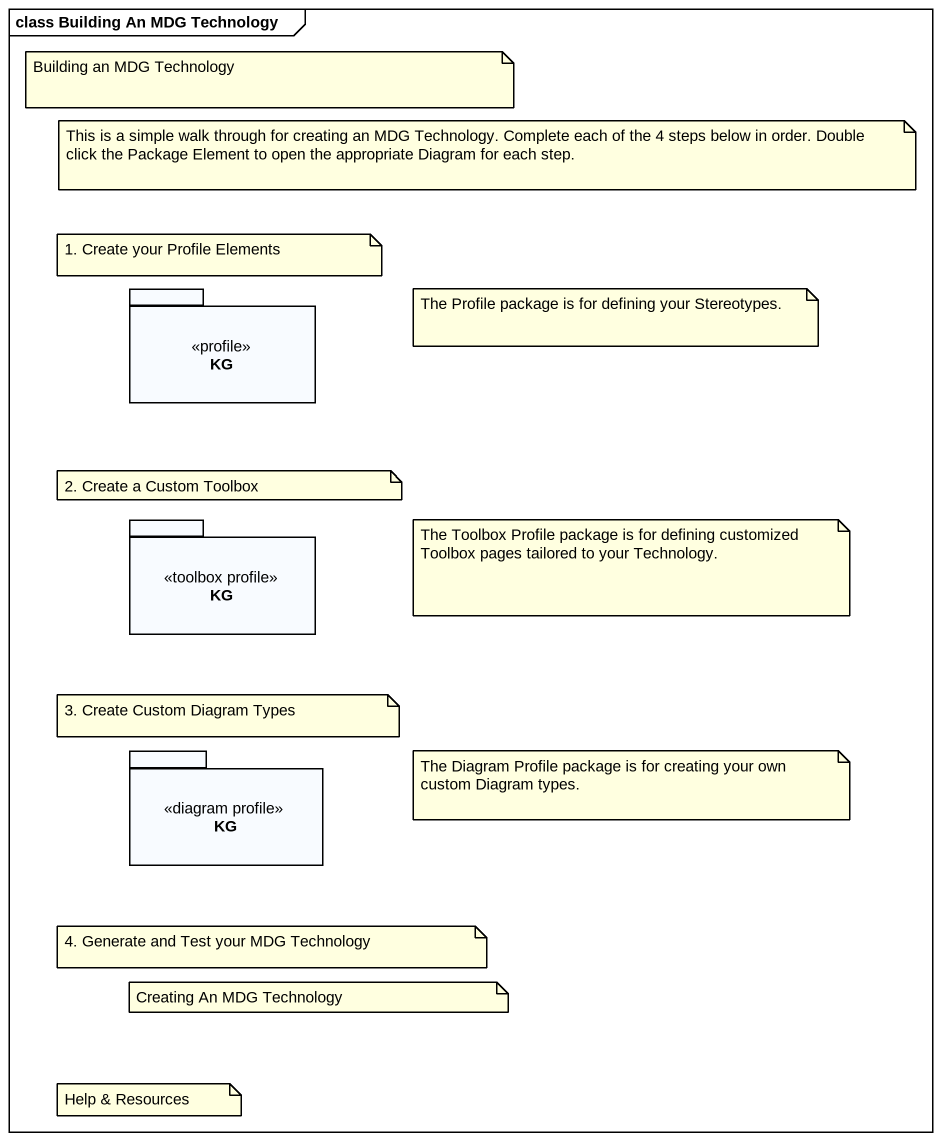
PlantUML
@startuml
mainframe class Building An MDG Technology
package KG <<profile>> {
}
package "KG" as KG_2 <<toolbox profile>> {
}
package "KG" as KG_3 <<diagram profile>> {
}
note as N1
  Building an MDG Technology
end note
note as N2
  This is a simple walk through for creating an MDG Technology. Complete each of the 4 steps below in order. Double click the Package Element to open the appropriate Diagram for each step.
end note
note as N3
  1. Create your Profile Elements
end note
note as N4
  The Profile package is for defining your Stereotypes.
end note
note as N5
  2. Create a Custom Toolbox
end note
note as N6
  The Toolbox Profile package is for defining customized Toolbox pages tailored to your Technology.
end note
note as N7
  3. Create Custom Diagram Types
end note
note as N8
  The Diagram Profile package is for creating your own custom Diagram types.
end note
note as N9
  4. Generate and Test your MDG Technology
end note
note as N10
  Creating An MDG Technology
end note
note as N11
  Help & Resources
end note
@enduml
